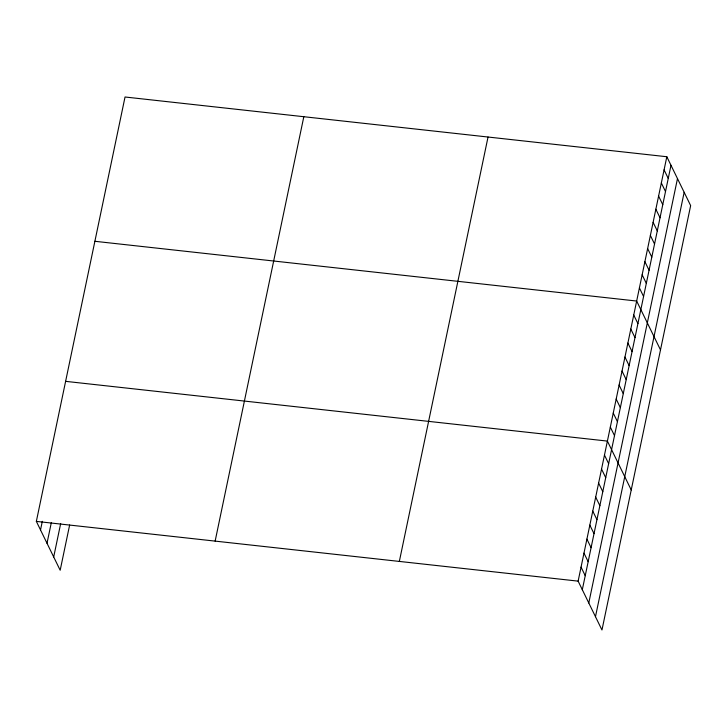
<?xml version="1.0" encoding="UTF-8"?>
<svg xmlns="http://www.w3.org/2000/svg" width="727" height="727" viewBox="0 0 727 727"><rect width="100%" height="100%" fill="white"/><g stroke="black" fill="none" stroke-linecap="round" stroke-linejoin="round"><path stroke-width="1.09" d="M69.638 525.012L60.177 570.259L36.35 521.395L125.035 97L666.823 156.741L690.65 205.605L601.965 630L578.129 581.137L666.823 156.741M40.521 529.947L42.32 521.332M47.01 543.251L51.29 522.786M53.698 556.955L60.677 523.558M215.137 541.106L303.822 116.72M399.341 561.426L488.035 137.03M582.309 589.697L670.994 165.302M588.788 602.992L677.482 178.606M595.477 616.696L684.162 192.31M94.883 241.291L636.661 301.042L660.498 349.896M65.621 381.348L607.399 441.089L631.227 489.953M36.35 521.395L578.129 581.137M664.078 169.864L668.249 178.424M661.334 182.977L665.514 191.537M658.598 196.099L662.77 204.66M655.854 209.212L660.025 217.773M653.11 222.335L657.29 230.895M650.374 235.448L654.545 244.008M647.63 248.57L651.801 257.122M644.885 261.684L649.066 270.244M642.15 274.806L646.321 283.357M639.406 287.919L643.577 296.48M633.735 315.045L637.915 323.597M630.809 329.049L634.989 337.61M627.883 343.053L632.063 351.614M624.956 357.057L629.128 365.617M622.03 371.061L626.201 379.621M619.104 385.065L623.275 393.625M616.178 399.068L620.349 407.629M613.252 413.081L617.423 421.633M610.326 427.085L614.497 435.637M604.473 455.093L608.644 463.653M601.547 469.097L605.718 477.657M598.621 483.101L602.792 491.661M595.695 497.104L599.866 505.665M592.769 511.108L596.94 519.669M589.833 525.121L594.014 533.673M586.907 539.125L591.087 547.676M583.981 553.129L588.161 561.689M581.055 567.133L585.235 575.693"/></g></svg>
